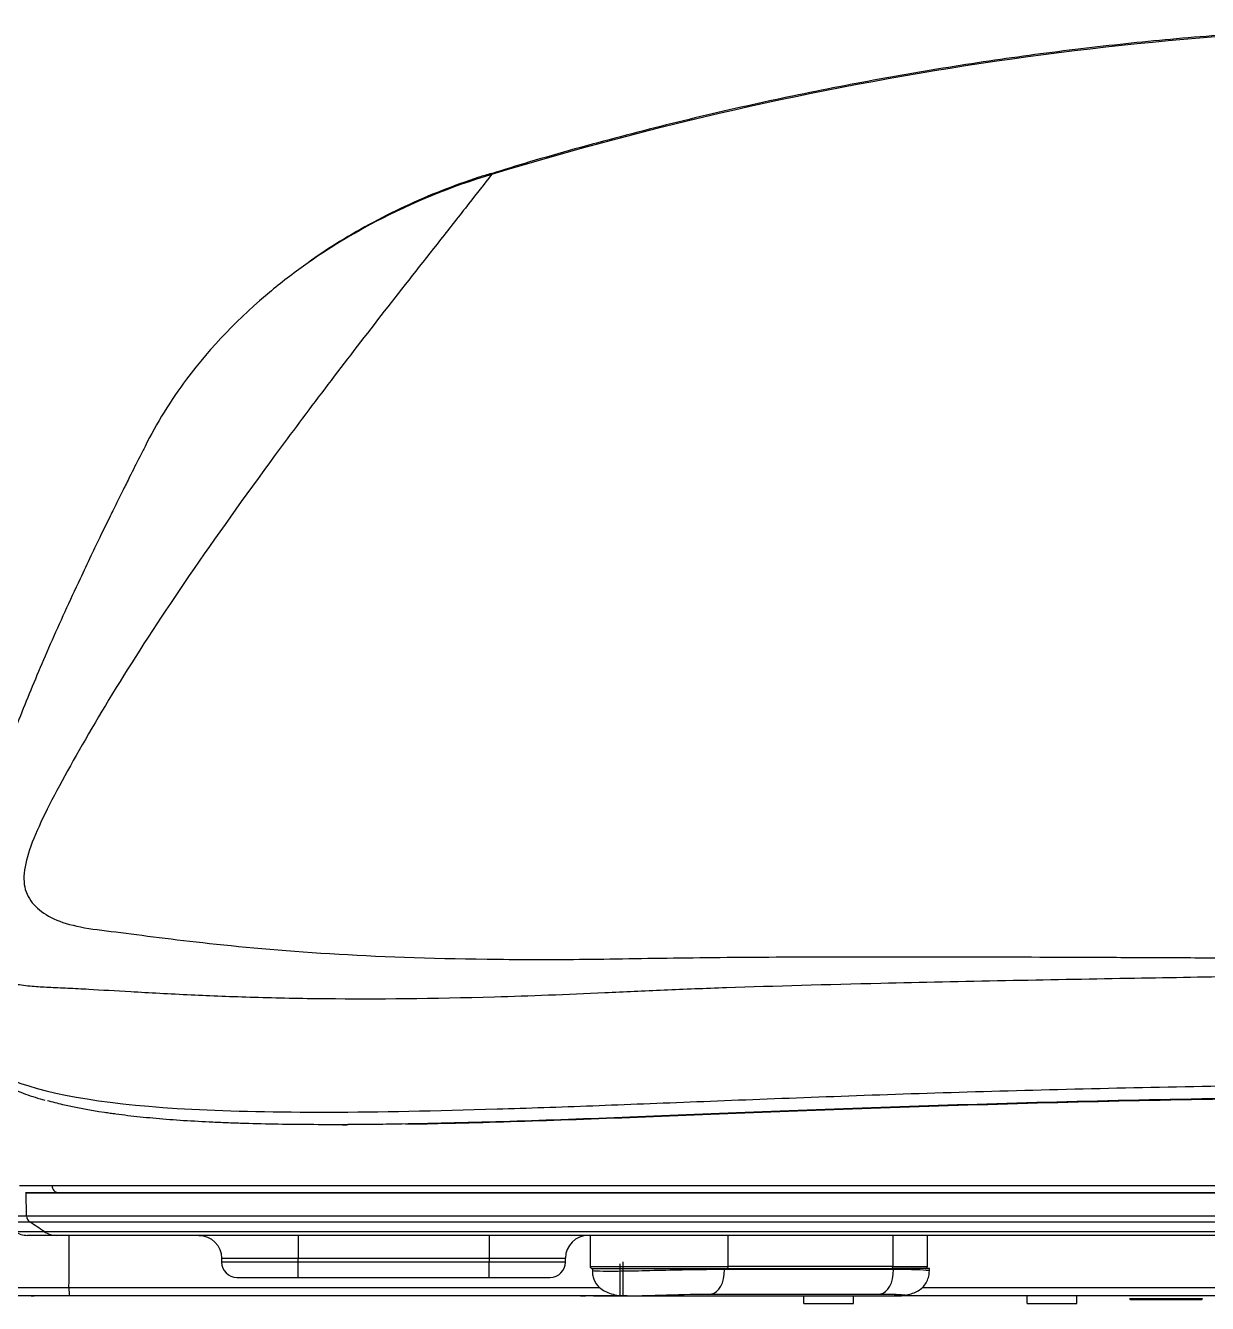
# Model space of a CAD drawing. Header units: millimetres. Extents: x 28 to 2974, y 8 to 3716.
# Drawn here: x 998.7 to 1153.4, y 557.3 to 724.6 of the extents above; entities that cross this region are included whole.
import ezdxf

# ---------------------------------------------------------------- set-up
doc = ezdxf.new("R2010")
doc.units = ezdxf.units.MM
doc.layers.add('1LINE', color=7, linetype='CONTINUOUS')

msp = doc.modelspace()

# ---------------------------------------------------------------- linework, layer by layer
at = {"layer": '1LINE', "linetype": 'Continuous'}
for p, q in [((1022.76, 581), (1022.76, 581)), ((1040.71, 580.66), (1040.71, 580.66)), ((1040.95, 580.67), (1040.95, 580.67)), ((998.86, 568.72), (998.8, 571.73)), ((1034.38, 566.17), (1034.38, 563.17)), ((1059.38, 566.17), (1059.38, 563.17)), ((1072.6, 566.17), (1072.6, 562.11)), ((1090.7, 562.11), (1090.7, 566.17)), ((1112.26, 562.11), (1112.26, 566.17)), ((1116.76, 562.11), (1116.76, 566.17)), ((1024.38, 563.17), (1034.38, 563.17)), ((1024.38, 563.17), (1024.38, 562.67)), ((1034.38, 562.67), (1024.38, 562.67)), ((1034.38, 563.17), (1059.38, 563.17)), ((1034.38, 562.67), (1034.38, 563.17)), ((1034.38, 560.67), (1034.38, 562.67)), ((1059.38, 562.67), (1034.38, 562.67)), ((1059.38, 563.17), (1069.38, 563.17)), ((1059.38, 563.17), (1059.38, 562.67)), ((1059.38, 560.67), (1059.38, 562.67)), ((1069.38, 562.67), (1059.38, 562.67)), ((1069.38, 562.67), (1069.38, 563.17)), ((1076.53, 558.25), (1076.53, 562.44)), ((1076.92, 558.25), (1076.92, 562.71)), ((1026.38, 560.67), (1034.38, 560.67)), ((1034.38, 560.67), (1059.38, 560.67)), ((1059.38, 560.67), (1067.38, 560.67)), ((1072.6, 562.11), (1090.7, 562.11)), ((1072.9, 561.81), (1072.9, 561.53)), ((1072.9, 561.81), (1090.52, 561.81)), ((1072.9, 561.81), (1090.21, 561.81)), ((1090.21, 561.81), (1090.21, 561.69)), ((1090.21, 561.81), (1112.32, 561.81)), ((1112.32, 561.69), (1090.21, 561.69)), ((1112.26, 562.11), (1090.7, 562.11)), ((1112.26, 562.11), (1116.76, 562.11)), ((1112.32, 561.81), (1112.32, 561.69)), ((1117.01, 561.81), (1112.32, 561.81)), ((1117.01, 561.53), (1117.01, 561.81)), ((1071.98, 558.25), (1072.01, 558.25)), ((1073.05, 558.25), (1076.53, 558.25)), ((1073.05, 558.25), (1073.09, 558.25)), ((1073.09, 558.25), (1077.4, 558.25)), ((1076.05, 558.25), (1074.66, 558.25)), ((1077.47, 558.25), (1074.66, 558.25)), ((1077.47, 558.25), (1074.66, 558.25)), ((1076.53, 558.25), (1076.05, 558.25)), ((1077.52, 558.25), (1112.41, 558.25)), ((1088.48, 558.49), (1110.6, 558.49)), ((1100.57, 557.25), (1100.57, 558.24)), ((1100.57, 557.25), (1107.07, 557.25)), ((1107.07, 557.25), (1107.07, 558.24)), ((1129.82, 557.25), (1129.82, 558.24)), ((1129.82, 557.25), (1136.32, 557.25)), ((1136.32, 557.25), (1136.32, 558.24)), ((1143.19, 557.91), (1143.2, 557.91)), ((1143.23, 557.91), (1143.23, 557.91)), ((1143.44, 557.75), (1145.11, 557.75)), ((1152.4, 557.75), (1143.54, 557.75)), ((1143.54, 557.75), (1145.15, 557.75)), ((1145.63, 557.75), (1150.31, 557.75)), ((1150.79, 557.75), (1152.4, 557.75)), ((1150.83, 557.75), (1152.5, 557.75)), ((1152.71, 557.91), (1152.72, 557.91))]:
    msp.add_line(p, q, dxfattribs=at)
at = {"layer": '1LINE', "linetype": 'Continuous', "extrusion": (0, 0, -1)}
msp.add_arc((-1021.38, 563.17), 3, 90, 180, dxfattribs=at)
at = {"layer": '1LINE', "linetype": 'Continuous'}
for centre, radius, start, end in [((1072.38, 563.17), 3, 90, 180), ((1026.38, 562.67), 2, 180, 270), ((1067.38, 562.67), 2, 270, 0), ((1072.9, 562.11), 0.3, 180, 270), ((1116.46, 562.11), 0.3, 270, 0)]:
    msp.add_arc(centre, radius, start, end, dxfattribs=at)
for centre, major_axis, ratio, start_param, end_param in [((1002.99, 572.58), (0, -0.8), 0.982624, 4.61393, 6.283185), ((999.85, 568.74), (0, -1), 0.992789, 4.729842, 5.697303), ((999.85, 568.74), (0, -1), 0.992773, 4.729842, 5.697303), ((998.95, 569.17), (0, -3), 0.999997, 5.711901, 6.283845), ((1088.37, 561.69), (0, -3.2), 0.573576, 0.061401, 1.570796), ((1090.52, 562.11), (0, -0.3), 0.601815, 0, 1.570796), ((1110.49, 561.69), (0, 3.2), 0.573576, 3.202994, 4.712389), ((1112.08, 562.11), (0, 0.3), 0.601815, 3.141593, 4.712389), ((1004.47, 559.24), (0, -1), 0.07448, 4.605637, 6.283185), ((1143.42, 558), (0, -0.25), 0.999999, 5.128396, 6.284056), ((1152.52, 558), (0, 0.25), 1, 3.140042, 4.267017)]:
    msp.add_ellipse(centre, major_axis=major_axis, ratio=ratio, start_param=start_param, end_param=end_param, dxfattribs=at)
for points, knots in [([(1189.38, 724.57), (1187.87, 724.58), (1182.28, 724.58), (1172.8, 724.33), (1160.71, 723.76), (1148.77, 722.84), (1136.73, 721.57), (1124.77, 719.97), (1112.69, 718.01), (1100.6, 715.71), (1088.56, 713.07), (1076.58, 710.07), (1066.95, 707.43), (1061.35, 705.7), (1059.69, 705.18)], [0, 0, 0, 0, 0.034276, 0.127388, 0.216149, 0.310232, 0.400077, 0.492098, 0.585352, 0.678873, 0.772558, 0.866359, 0.960308, 1, 1, 1, 1]), ([(1189.38, 724.46), (1167.4, 724.46), (1145.49, 722.85), (1102.09, 716.34), (1080.74, 711.48), (1059.72, 705.08)], [0, 0, 0, 0, 0.5, 0.5, 1, 1, 1, 1]), ([(1059.72, 705.08), (1058.73, 703.81), (1056.5, 700.95), (1051.76, 694.94), (1043.17, 684.03), (1031.94, 669.26), (1020.44, 653.19), (1011.16, 639.09), (1004.26, 627.24), (999.22, 617.69), (997.95, 612.06), (999.89, 609.14), (1002.25, 607.53), (1005.74, 606.45), (1010.4, 605.93), (1015.99, 605.18), (1024.95, 604.12), (1038.75, 602.87), (1056.42, 602.28), (1070.57, 602.28), (1079.29, 602.43), (1088.33, 602.57), (1100.43, 602.65), (1116.4, 602.66), (1130.69, 602.62), (1142.59, 602.57), (1152.74, 602.52), (1164.09, 602.48), (1176.67, 602.44), (1185.13, 602.42), (1189.38, 602.42)], [0, 0, 0, 0, 0.012507, 0.028169, 0.059983, 0.123214, 0.185248, 0.247141, 0.309619, 0.372607, 0.435239, 0.466362, 0.497482, 0.528744, 0.560227, 0.591849, 0.622902, 0.686811, 0.748464, 0.7798, 0.795457, 0.811186, 0.842678, 0.873857, 0.905195, 0.921072, 0.936872, 0.957903, 0.978899, 1, 1, 1, 1]), ([(1059.72, 705.08), (1054.44, 703.49), (1049.32, 701.4), (1041.46, 697.27), (1038.51, 695.48), (1035.7, 693.51)], [0, 0, 0, 0, 0.61373, 0.61373, 1, 1, 1, 1]), ([(1059.68, 705.21), (1059.13, 705.05), (1056.96, 704.37), (1053.16, 703), (1048.36, 700.95), (1043.7, 698.6), (1039.48, 696.14), (1036.88, 694.39), (1035.73, 693.56)], [0, 0, 0, 0, 0.063339, 0.254649, 0.452101, 0.647256, 0.839916, 1, 1, 1, 1]), ([(1035.7, 693.51), (1034.04, 692.35), (1032.44, 691.13), (1026.73, 686.4), (1022.97, 682.52), (1017.69, 675.47), (1015.87, 672.53), (1014.35, 669.48)], [0, 0, 0, 0, 0.182169, 0.182169, 0.673694, 0.673694, 1, 1, 1, 1]), ([(1014.35, 669.47), (1014.12, 669.02), (1013.44, 667.67), (1012.49, 665.78), (1011.54, 663.88), (1010.85, 662.49), (1010.28, 661.34), (1009.54, 659.83), (1008.53, 657.77), (1007.21, 655.03), (1005.61, 651.64), (1003.81, 647.76), (1001.93, 643.53), (1000.18, 639.46), (998.57, 635.55), (997.12, 631.86), (995.86, 628.47), (994.79, 625.42), (993.9, 622.74), (993.28, 620.74), (992.83, 619.23), (992.48, 617.99), (992.1, 616.57), (991.68, 614.98), (991.26, 613.25), (990.86, 611.42), (990.51, 609.7), (990.35, 608.64), (990.29, 608.18)], [0, 0, 0, 0, 0.016628, 0.049284, 0.070511, 0.087829, 0.101233, 0.112774, 0.143038, 0.177256, 0.215327, 0.271326, 0.328478, 0.385983, 0.443959, 0.50351, 0.562645, 0.618173, 0.669898, 0.717805, 0.74013, 0.765487, 0.795323, 0.829629, 0.868411, 0.911706, 0.959568, 1, 1, 1, 1]), ([(1189.38, 600.63), (1185.57, 600.56), (1178.21, 600.42), (1167.61, 600.22), (1155.89, 600.02), (1142.3, 599.79), (1126.51, 599.5), (1108.61, 599.13), (1093.85, 598.71), (1082.25, 598.28), (1071.92, 597.78), (1056.23, 597.17), (1040.99, 597.03), (1028.49, 597.29), (1019.93, 597.63), (1012.78, 598.02), (1007.67, 598.33), (1004.2, 598.52), (1001.74, 598.62), (999.44, 598.74), (995.43, 599.27), (992.78, 600.44), (991.3, 602.34), (990.57, 603.59), (990.14, 605.08), (990.12, 606.36), (990.15, 606.95)], [0, 0, 0, 0, 0.029363, 0.056747, 0.082145, 0.120991, 0.164673, 0.211384, 0.274179, 0.301767, 0.329157, 0.383963, 0.480322, 0.528481, 0.576311, 0.629029, 0.671722, 0.695341, 0.719593, 0.742199, 0.768103, 0.864413, 0.888481, 0.912581, 0.960954, 1, 1, 1, 1]), ([(989.23, 594.57), (989.28, 594.11), (989.47, 593.07), (990.04, 591.48), (990.94, 589.91), (992.13, 588.49), (993.59, 587.24), (995.37, 586.12), (997.49, 585.12), (999.46, 584.38), (1000.82, 584), (1001.26, 583.88)], [0, 0, 0, 0, 0.09567, 0.219163, 0.350295, 0.462583, 0.581208, 0.700031, 0.821668, 0.944023, 1, 1, 1, 1]), ([(989.27, 594.92), (989.28, 594.82), (989.29, 594.73), (989.57, 592.92), (990.23, 591.36), (992.74, 588.61), (994.58, 587.43), (1002.17, 584.45), (1009.99, 583.24), (1025.73, 582.41), (1031.66, 582.3), (1045.06, 582.32), (1052.41, 582.47), (1064.44, 582.84), (1068.61, 582.99), (1077.31, 583.31), (1081.82, 583.49), (1096.12, 584.06), (1106.57, 584.47), (1128.93, 585.18), (1140.76, 585.48), (1164.72, 585.9), (1176.93, 586.01), (1189.38, 586.01)], [0, 0, 0, 0, 0.005396, 0.005396, 0.104856, 0.104856, 0.204317, 0.204317, 0.403237, 0.403237, 0.502698, 0.502698, 0.602158, 0.602158, 0.651889, 0.651889, 0.701619, 0.701619, 0.801079, 0.801079, 0.90054, 0.90054, 1, 1, 1, 1]), ([(1189.38, 584.36), (1181.77, 584.36), (1174.19, 584.31), (1159.14, 584.15), (1151.67, 584.02), (1129.93, 583.56), (1116.18, 583.12), (1090.59, 582.17), (1079.2, 581.67), (1063.59, 581.12), (1058.65, 580.97), (1051.63, 580.81), (1049.35, 580.76), (1046.04, 580.71), (1044.95, 580.7), (1043.34, 580.68), (1042.81, 580.68), (1042.02, 580.67), (1041.76, 580.67), (1041.23, 580.67), (1040.94, 580.67), (1040.71, 580.66)], [0, 0, 0, 0, 0.125, 0.125, 0.25, 0.25, 0.5, 0.5, 0.75, 0.75, 0.875, 0.875, 0.9375, 0.9375, 0.96875, 0.96875, 0.984375, 0.984375, 0.992188, 0.992188, 1, 1, 1, 1]), ([(1048.5, 580.74), (1050.33, 580.77), (1052.21, 580.81), (1058.77, 580.96), (1063.67, 581.11), (1079.14, 581.64), (1090.54, 582.14), (1109.7, 582.85), (1116.44, 583.08), (1130.26, 583.49), (1137.32, 583.68), (1151.74, 583.99), (1159.1, 584.11), (1174.13, 584.28), (1181.76, 584.32), (1189.38, 584.32)], [0, 0, 0, 0, 0.055808, 0.055808, 0.190693, 0.190693, 0.460462, 0.460462, 0.595346, 0.595346, 0.730231, 0.730231, 0.865115, 0.865115, 1, 1, 1, 1]), ([(1009.04, 582.25), (1007.06, 582.55), (1005.26, 582.89), (1002.91, 583.44), (1002.23, 583.62), (1001.58, 583.8)], [0, 0, 0, 0, 0.699075, 0.699075, 1, 1, 1, 1]), ([(1022.76, 581), (1020.13, 581.12), (1017.68, 581.29), (1014.25, 581.6), (1013.15, 581.72), (1011.56, 581.9), (1011.05, 581.97), (1010.28, 582.07), (1010.03, 582.11), (1009.53, 582.18), (1009.32, 582.21), (1009.04, 582.25)], [0, 0, 0, 0, 0.5, 0.5, 0.75, 0.75, 0.875, 0.875, 0.9375, 0.9375, 1, 1, 1, 1]), ([(1040.71, 580.66), (1037.37, 580.65), (1034.21, 580.67), (1029.72, 580.75), (1028.27, 580.79), (1026.15, 580.85), (1025.46, 580.88), (1024.43, 580.92), (1024.09, 580.93), (1023.42, 580.96), (1023.05, 580.98), (1022.76, 581)], [0, 0, 0, 0, 0.5, 0.5, 0.75, 0.75, 0.875, 0.875, 0.9375, 0.9375, 1, 1, 1, 1]), ([(1189.38, 572.66), (1183.36, 572.66), (1177.33, 572.66), (1165.32, 572.66), (1159.32, 572.66), (1147.35, 572.66), (1141.32, 572.66), (1129.6, 572.66), (1123.92, 572.66), (1112.91, 572.66), (1107.59, 572.66), (1097.35, 572.66), (1092.41, 572.66), (1078.35, 572.66), (1069.91, 572.66), (1054.7, 572.66), (1047.85, 572.66), (1035.21, 572.66), (1029.46, 572.66), (1014.22, 572.66), (1006.82, 572.66), (1002.21, 572.65)], [0, 0, 0, 0, 0.0625, 0.0625, 0.125, 0.125, 0.1875, 0.1875, 0.25, 0.25, 0.3125, 0.3125, 0.375, 0.375, 0.5, 0.5, 0.625, 0.625, 0.75, 0.75, 1, 1, 1, 1]), ([(998.8, 571.73), (998.8, 571.73), (998.8, 571.73), (999.21, 571.73), (999.63, 571.73), (1000.55, 571.73), (1001.05, 571.73), (1002.13, 571.73), (1002.72, 571.73), (1003.99, 571.73), (1004.69, 571.73), (1006.18, 571.73), (1006.98, 571.73), (1008.67, 571.73), (1009.56, 571.73), (1012.4, 571.73), (1014.5, 571.73), (1019.09, 571.73), (1021.59, 571.73), (1027, 571.73), (1029.92, 571.73), (1033.82, 571.73), (1034.62, 571.73), (1036.23, 571.73), (1037.05, 571.73), (1039.53, 571.73), (1041.23, 571.73), (1044.72, 571.73), (1046.51, 571.73), (1050.17, 571.73), (1052.04, 571.73), (1057.8, 571.73), (1061.83, 571.73), (1068.23, 571.73), (1070.42, 571.73), (1073.82, 571.73), (1074.96, 571.73), (1077.3, 571.73), (1078.48, 571.73), (1084.45, 571.73), (1089.46, 571.73), (1097.37, 571.73), (1100.07, 571.73), (1104.24, 571.73), (1105.64, 571.73), (1108.5, 571.73), (1109.94, 571.73), (1112.87, 571.73), (1114.36, 571.73), (1116.61, 571.73), (1117.37, 571.73), (1118.89, 571.73), (1119.65, 571.73), (1123.47, 571.73), (1126.57, 571.73), (1132.82, 571.73), (1135.99, 571.73), (1142.38, 571.73), (1145.61, 571.73), (1152.14, 571.73), (1155.44, 571.73), (1160.44, 571.73), (1162.12, 571.73), (1164.65, 571.73), (1165.49, 571.73), (1167.19, 571.73), (1168.04, 571.73), (1172.28, 571.73), (1175.69, 571.73), (1182.52, 571.73), (1185.95, 571.73), (1189.38, 571.73)], [0, 0, 0, 0, 0.000002, 0.000002, 0.031252, 0.031252, 0.062502, 0.062502, 0.093752, 0.093752, 0.125002, 0.125002, 0.156252, 0.156252, 0.187502, 0.187502, 0.250002, 0.250002, 0.312502, 0.312502, 0.375001, 0.375001, 0.390626, 0.390626, 0.406251, 0.406251, 0.437501, 0.437501, 0.468751, 0.468751, 0.500001, 0.500001, 0.562501, 0.562501, 0.593751, 0.593751, 0.609376, 0.609376, 0.625001, 0.625001, 0.687501, 0.687501, 0.718751, 0.718751, 0.734376, 0.734376, 0.750001, 0.750001, 0.765626, 0.765626, 0.773438, 0.773438, 0.781251, 0.781251, 0.8125, 0.8125, 0.84375, 0.84375, 0.875, 0.875, 0.90625, 0.90625, 0.921875, 0.921875, 0.929688, 0.929688, 0.9375, 0.9375, 0.96875, 0.96875, 1, 1, 1, 1]), ([(1002.99, 571.78), (1003.49, 571.78), (1004.89, 571.78), (1007.34, 571.78), (1010.42, 571.78), (1016.67, 571.78), (1023.39, 571.78), (1029.56, 571.78), (1029.56, 571.78), (1029.56, 571.78), (1029.56, 571.78), (1029.56, 571.78), (1029.57, 571.78), (1029.58, 571.78), (1029.59, 571.78), (1029.62, 571.78), (1029.69, 571.78), (1029.81, 571.78), (1030.07, 571.78), (1030.58, 571.78), (1031.61, 571.78), (1033.72, 571.78), (1038.07, 571.78), (1047.35, 571.78), (1056.26, 571.78), (1062.69, 571.78), (1062.69, 571.78), (1062.69, 571.78), (1062.69, 571.78), (1062.7, 571.78), (1062.7, 571.78), (1062.72, 571.78), (1062.74, 571.78), (1062.79, 571.78), (1062.9, 571.78), (1063.1, 571.78), (1063.52, 571.78), (1064.35, 571.78), (1066.03, 571.78), (1069.47, 571.78), (1076.61, 571.78), (1087.61, 571.78), (1102.13, 571.78), (1118, 571.78), (1134.91, 571.78), (1146.73, 571.78), (1152.74, 571.78), (1152.74, 571.78), (1152.74, 571.78), (1152.75, 571.78), (1152.75, 571.78), (1152.76, 571.78), (1152.78, 571.78), (1152.82, 571.78), (1152.9, 571.78), (1153.07, 571.78), (1153.4, 571.78), (1154.05, 571.78), (1155.36, 571.78), (1157.99, 571.78), (1163.27, 571.78), (1172.34, 571.78), (1181.58, 571.78), (1187.75, 571.78), (1189.38, 571.78)], [0, 0, 0, 0, 0.026171, 0.073712, 0.106177, 0.142912, 0.285771, 0.285773, 0.285775, 0.285778, 0.285785, 0.285798, 0.285824, 0.285876, 0.285981, 0.286191, 0.28661, 0.287449, 0.289126, 0.292481, 0.299187, 0.312592, 0.339365, 0.392746, 0.499347, 0.499349, 0.499351, 0.499355, 0.499362, 0.499378, 0.499408, 0.499469, 0.499591, 0.499834, 0.500322, 0.501296, 0.503246, 0.507149, 0.514964, 0.530626, 0.562044, 0.625004, 0.687933, 0.750092, 0.812423, 0.875102, 0.875104, 0.875106, 0.87511, 0.875117, 0.875133, 0.875163, 0.875224, 0.875347, 0.875592, 0.876084, 0.87707, 0.879005, 0.882905, 0.8907, 0.906274, 0.937405, 0.983542, 1, 1, 1, 1]), ([(998.86, 568.72), (1000.48, 568.72), (1002.5, 568.72), (1008.54, 568.72), (1012.39, 568.72), (1026.39, 568.72), (1038.99, 568.72), (1062.11, 568.72), (1070.6, 568.72), (1089.61, 568.72), (1100.23, 568.72), (1123.6, 568.72), (1136.22, 568.72), (1155.79, 568.72), (1162.45, 568.72), (1175.86, 568.72), (1182.6, 568.72), (1189.38, 568.72)], [0, 0, 0, 0, 0.125, 0.125, 0.25, 0.25, 0.5, 0.5, 0.625, 0.625, 0.75, 0.75, 0.875, 0.875, 0.9375, 0.9375, 1, 1, 1, 1]), ([(1189.38, 567.91), (1182.61, 567.91), (1175.88, 567.91), (1162.51, 567.91), (1155.86, 567.91), (1136.32, 567.91), (1123.74, 567.91), (1100.41, 567.91), (1089.83, 567.91), (1070.86, 567.91), (1062.4, 567.91), (1039.33, 567.91), (1026.77, 567.91), (1012.8, 567.91), (1008.96, 567.91), (1002.94, 567.91), (1000.92, 567.91), (999.3, 567.91)], [0, 0, 0, 0, 0.0625, 0.0625, 0.125, 0.125, 0.25, 0.25, 0.375, 0.375, 0.5, 0.5, 0.75, 0.75, 0.875, 0.875, 1, 1, 1, 1]), ([(1001.15, 566.67), (1002.76, 566.67), (1004.75, 566.67), (1010.71, 566.67), (1014.51, 566.67), (1028.33, 566.67), (1040.77, 566.67), (1063.61, 566.67), (1071.96, 566.67), (1090.77, 566.67), (1101.23, 566.67), (1124.27, 566.67), (1136.76, 566.67), (1162.65, 566.67), (1175.95, 566.67), (1189.38, 566.67)], [0, 0, 0, 0, 0.125, 0.125, 0.25, 0.25, 0.5, 0.5, 0.625, 0.625, 0.75, 0.75, 0.875, 0.875, 1, 1, 1, 1]), ([(1189.38, 566.17), (1176.05, 566.17), (1162.85, 566.17), (1137.16, 566.17), (1124.77, 566.17), (1101.93, 566.17), (1091.57, 566.17), (1072.94, 566.17), (1064.67, 566.17), (1042.05, 566.17), (1029.73, 566.17), (1016.03, 566.17), (1012.27, 566.17), (1006.37, 566.17), (1004.39, 566.17), (1002.79, 566.17)], [0, 0, 0, 0, 0.125, 0.125, 0.25, 0.25, 0.375, 0.375, 0.5, 0.5, 0.75, 0.75, 0.875, 0.875, 1, 1, 1, 1]), ([(1090.21, 561.69), (1087.85, 561.69), (1084.81, 561.63), (1080.57, 561.54), (1079.2, 561.5), (1076.78, 561.46), (1075.71, 561.45), (1074.07, 561.45), (1073.47, 561.46), (1072.99, 561.5), (1072.9, 561.51), (1072.9, 561.53)], [0, 0, 0, 0, 0.360004, 0.360004, 0.540006, 0.540006, 0.720008, 0.720008, 0.90001, 0.90001, 1, 1, 1, 1]), ([(1072.9, 561.53), (1072.9, 561.34), (1072.93, 560.95), (1073.17, 560.13), (1073.87, 559.17), (1075.39, 558.41), (1076.72, 558.23), (1077.52, 558.25)], [0, 0, 0, 0, 0.069964, 0.15534, 0.38, 0.670212, 1, 1, 1, 1]), ([(1117.01, 561.53), (1117.01, 561.54), (1116.96, 561.55), (1116.35, 561.63), (1114.68, 561.69), (1112.32, 561.69)], [0, 0, 0, 0, 0.181834, 0.181834, 1, 1, 1, 1]), ([(1112.41, 558.25), (1113.06, 558.21), (1114.21, 558.34), (1115.5, 558.8), (1116.28, 559.48), (1116.7, 560.09), (1116.96, 560.78), (1117.01, 561.28), (1117.01, 561.53)], [0, 0, 0, 0, 0.297379, 0.567084, 0.689921, 0.803156, 0.906257, 1, 1, 1, 1]), ([(990.54, 559.25), (990.73, 559.27), (992.26, 559.3), (997.31, 559.33), (1000.76, 559.34), (1004.4, 559.34)], [0, 0, 0, 0, 0.5, 0.5, 1, 1, 1, 1]), ([(1004.47, 558.24), (1001.08, 558.24), (997.86, 558.24), (993.15, 558.24), (991.72, 558.24), (991.54, 558.24)], [0, 0, 0, 0, 0.5, 0.5, 1, 1, 1, 1]), ([(1077.52, 558.25), (1078.11, 558.25), (1078.88, 558.26), (1080.62, 558.31), (1081.61, 558.34), (1084.65, 558.43), (1086.81, 558.49), (1088.48, 558.49)], [0, 0, 0, 0, 0.249343, 0.249343, 0.499562, 0.499562, 1, 1, 1, 1]), ([(1110.6, 558.49), (1112.27, 558.49), (1113.44, 558.43), (1113.94, 558.34), (1113.91, 558.31), (1113.44, 558.26), (1113.01, 558.25), (1112.42, 558.25)], [0, 0, 0, 0, 0.500594, 0.500594, 0.750892, 0.750892, 1, 1, 1, 1]), ([(1143.23, 557.91), (1143.35, 557.91), (1143.77, 557.91), (1145.32, 557.91), (1146.63, 557.91), (1149.31, 557.91), (1150.63, 557.91), (1152.31, 557.91), (1152.75, 557.91), (1152.75, 557.91)], [0, 0, 0, 0, 0.201042, 0.201042, 0.478989, 0.478989, 0.756936, 0.756936, 1, 1, 1, 1]), ([(1152.5, 557.75), (1152.63, 557.75), (1152.2, 557.75), (1150.5, 557.75), (1149.24, 557.75), (1146.7, 557.75), (1145.45, 557.75), (1143.73, 557.75), (1143.31, 557.75), (1143.44, 557.75)], [0, 0, 0, 0, 0.25, 0.25, 0.5, 0.5, 0.75, 0.75, 1, 1, 1, 1]), ([(1145.11, 557.75), (1145.15, 557.75), (1145.18, 557.75), (1145.27, 557.75), (1145.32, 557.75), (1145.41, 557.75), (1145.44, 557.75), (1145.51, 557.75), (1145.53, 557.75), (1145.55, 557.75)], [0, 0, 0, 0, 0.197364, 0.197364, 0.45853, 0.45853, 0.729684, 0.729684, 1, 1, 1, 1]), ([(1145.63, 557.75), (1145.61, 557.75), (1145.59, 557.75), (1145.52, 557.75), (1145.48, 557.75), (1145.39, 557.75), (1145.34, 557.75), (1145.24, 557.75), (1145.19, 557.75), (1145.15, 557.75)], [0, 0, 0, 0, 0.263628, 0.263628, 0.527273, 0.527273, 0.790687, 0.790687, 1, 1, 1, 1]), ([(1145.55, 557.75), (1145.64, 557.75), (1145.77, 557.75), (1146.12, 557.75), (1146.34, 557.75), (1146.82, 557.75), (1147.08, 557.75), (1147.64, 557.75), (1147.93, 557.75), (1148.5, 557.75), (1148.78, 557.75), (1149.3, 557.75), (1149.54, 557.75), (1149.95, 557.75), (1150.12, 557.75), (1150.31, 557.75), (1150.35, 557.75), (1150.39, 557.75)], [0, 0, 0, 0, 0.134808, 0.134808, 0.269359, 0.269359, 0.403964, 0.403964, 0.538546, 0.538546, 0.672908, 0.672908, 0.807499, 0.807499, 0.942257, 0.942257, 1, 1, 1, 1]), ([(1150.79, 557.75), (1150.74, 557.75), (1150.68, 557.75), (1150.57, 557.75), (1150.52, 557.75), (1150.44, 557.75), (1150.4, 557.75), (1150.34, 557.75), (1150.33, 557.75), (1150.31, 557.75)], [0, 0, 0, 0, 0.263628, 0.263628, 0.527273, 0.527273, 0.790687, 0.790687, 1, 1, 1, 1]), ([(1150.39, 557.75), (1150.41, 557.75), (1150.42, 557.75), (1150.47, 557.75), (1150.5, 557.75), (1150.58, 557.75), (1150.63, 557.75), (1150.73, 557.75), (1150.78, 557.75), (1150.83, 557.75)], [0, 0, 0, 0, 0.197539, 0.197539, 0.458664, 0.458664, 0.729748, 0.729748, 1, 1, 1, 1])]:
    msp.add_open_spline(points, degree=3, knots=knots, dxfattribs=at)
for points, degree in [([(1059.72, 705.08), (1059.69, 705.16), (1059.68, 705.2), (1059.68, 705.2)], 3), ([(1040.21, 580.66), (1040.6, 580.66)], 1), ([(1040.6, 580.66), (1040.72, 580.66), (1040.83, 580.66), (1040.95, 580.67)], 3), ([(1002.21, 572.65), (1000.42, 572.65), (999.09, 572.65), (997.93, 572.65)], 3), ([(998.72, 571.78), (999.87, 571.78), (1001.19, 571.78), (1002.99, 571.78)], 3), ([(994.99, 568.73), (994.99, 568.73), (996.55, 568.72), (998.86, 568.72)], 3), ([(999.3, 567.91), (997, 567.91), (995.43, 567.91), (995.43, 567.91)], 3), ([(998.86, 568.72), (998.86, 568.72), (998.86, 568.72), (998.86, 568.72)], 3), ([(1001.15, 566.67), (1000.53, 567.08), (999.92, 567.5), (999.3, 567.91)], 3), ([(999.3, 567.91), (999.3, 567.91), (999.3, 567.91), (999.3, 567.91)], 3), ([(997.29, 566.67), (997.3, 566.67), (998.86, 566.67), (1001.15, 566.67)], 3), ([(1002.79, 566.17), (1000.51, 566.17), (998.95, 566.17), (998.95, 566.17)], 3), ([(1001.15, 566.67), (1001.63, 566.35), (1002.21, 566.17), (1002.79, 566.17)], 3), ([(1004.4, 559.34), (1004.41, 561.62), (1004.42, 563.9), (1004.43, 566.17)], 3), ([(1004.4, 559.34), (1027.53, 559.34), (1050.69, 559.34), (1073.86, 559.34)], 3), ([(1116.07, 559.34), (1138.49, 559.34), (1160.93, 559.34), (1183.36, 559.34)], 3), ([(999.47, 558.25), (999.59, 558.25), (999.72, 558.25), (999.85, 558.25)], 3), ([(1077.33, 558.24), (1053.02, 558.24), (1028.74, 558.24), (1004.47, 558.24)], 3), ([(1071.33, 558.25), (1071.75, 558.25), (1071.97, 558.25), (1071.98, 558.25)], 3), ([(1183.36, 558.24), (1160.01, 558.24), (1136.66, 558.24), (1113.32, 558.24)], 3)]:
    msp.add_open_spline(points, degree=degree, dxfattribs=at)

doc.saveas('drawing.dxf')
